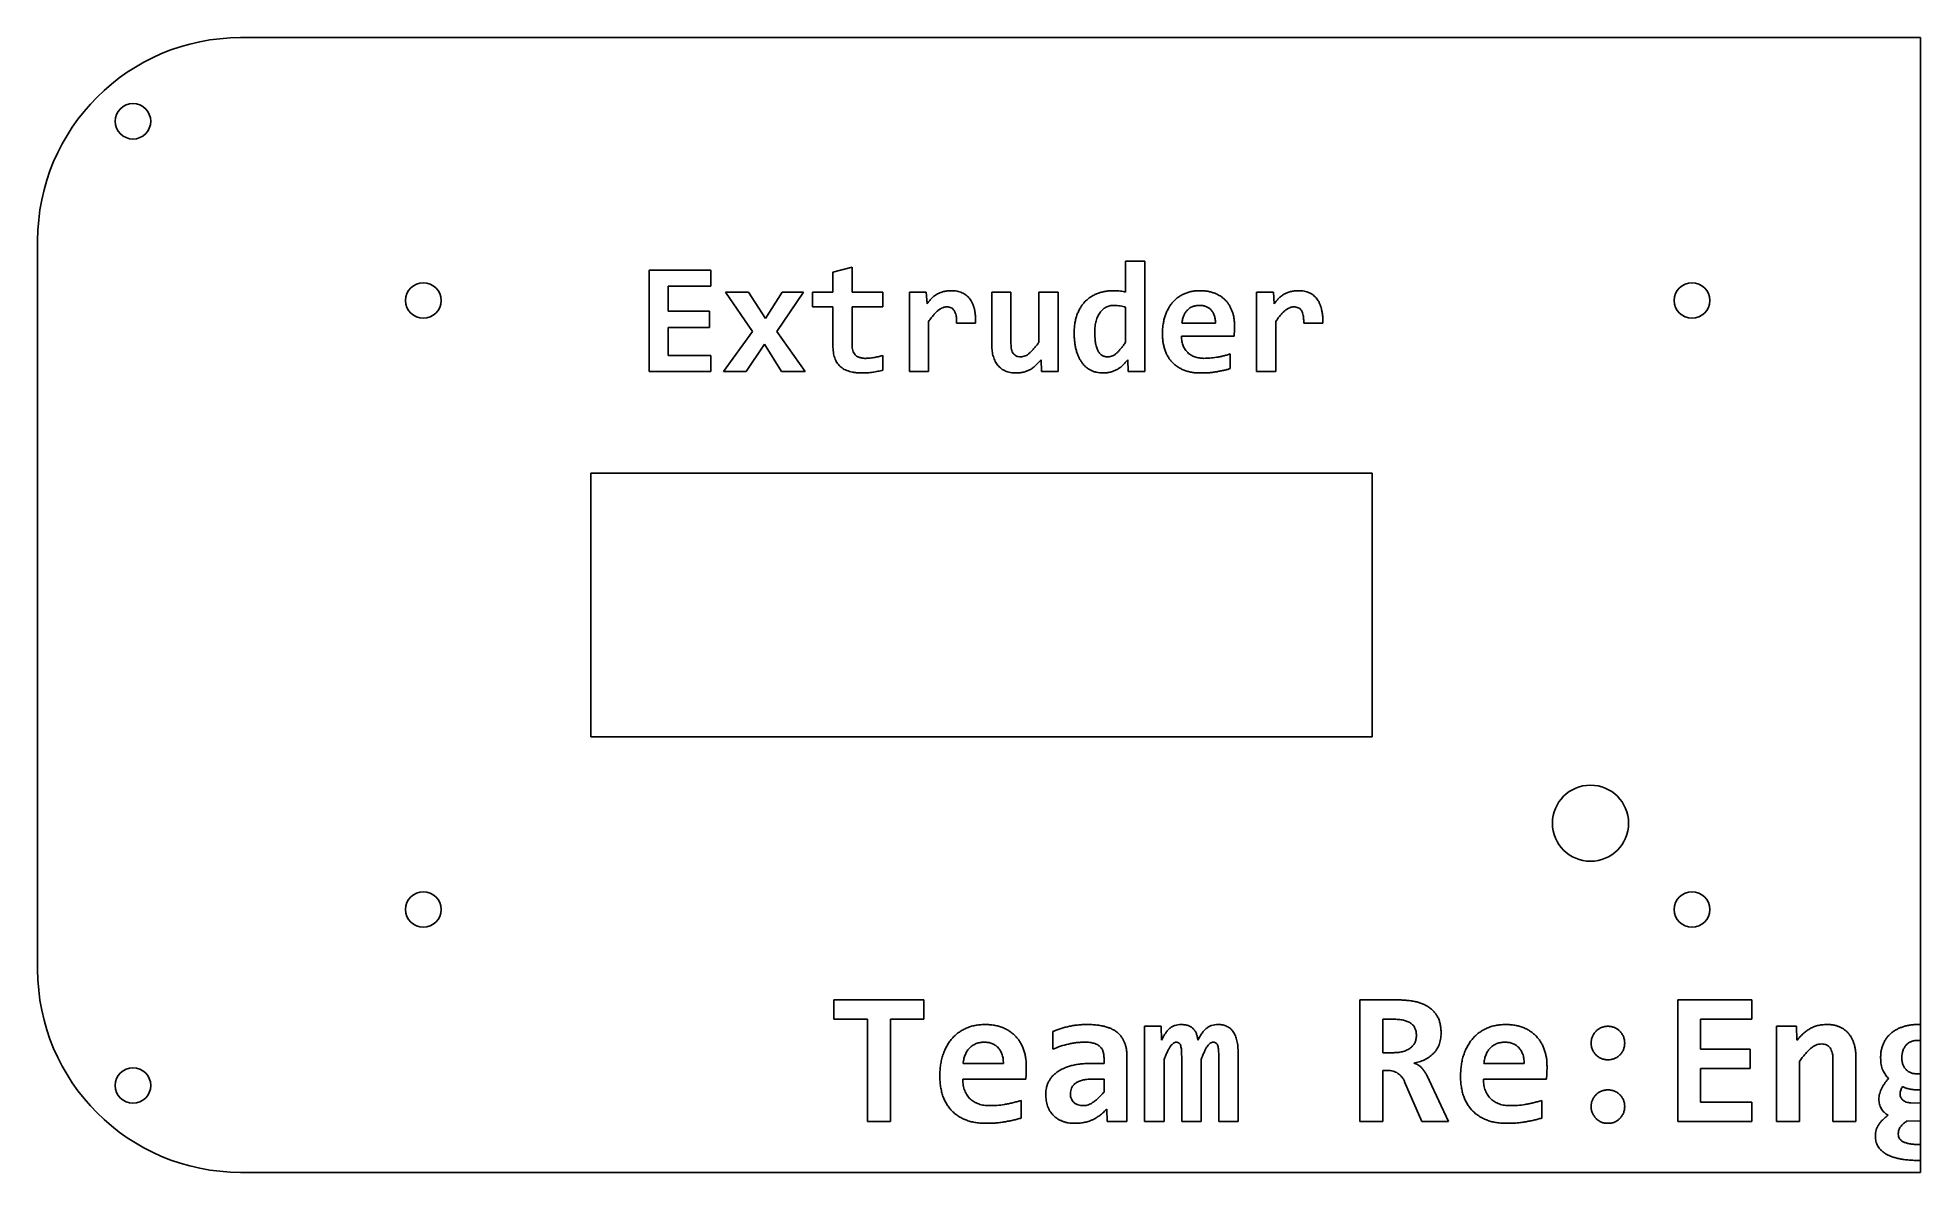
# Model space of a CAD drawing. Header units: millimetres. Extents: x -186 to 0, y -56 to 56.
import ezdxf

# ---------------------------------------------------------------- set-up
doc = ezdxf.new("R2010")
doc.units = ezdxf.units.MM

msp = doc.modelspace()

# ---------------------------------------------------------------- linework, layer by layer
at = {"color": 7, "linetype": 'Continuous', "lineweight": 25}
for p, q in [((0, 55.9), (-165.5, 55.9)), ((0, 55.9), (0, -55.9)), ((-185.5, 35.9), (-185.5, -35.9)), ((-78.3, 33.87), (-76.41, 33.87)), ((-78.3, 30.83), (-78.3, 33.87)), ((-76.41, 33.87), (-76.41, 23)), ((-125.25, 33), (-119.17, 33)), ((-125.25, 23), (-125.25, 33)), ((-119.17, 33), (-119.17, 31.41)), ((-107.14, 32.8), (-105.25, 33.29)), ((-107.14, 30.83), (-107.14, 32.8)), ((-105.25, 33.29), (-105.25, 30.83)), ((-123.37, 31.41), (-123.37, 28.94)), ((-119.17, 31.41), (-123.37, 31.41)), ((-117.72, 30.83), (-115.45, 30.83)), ((-115.07, 26.94), (-117.72, 30.83)), ((-115.45, 30.83), (-113.8, 28.22)), ((-113.8, 28.22), (-112.13, 30.83)), ((-110.04, 30.83), (-112.67, 26.96)), ((-112.13, 30.83), (-110.04, 30.83)), ((-109.17, 30.83), (-107.14, 30.83)), ((-109.17, 29.38), (-109.17, 30.83)), ((-105.25, 30.83), (-102.21, 30.83)), ((-102.21, 30.83), (-102.21, 29.38)), ((-99.6, 30.83), (-97.94, 30.83)), ((-99.6, 23), (-99.6, 30.83)), ((-97.94, 30.83), (-97.87, 29.67)), ((-91.49, 30.83), (-89.6, 30.83)), ((-91.49, 25.59), (-91.49, 30.83)), ((-89.6, 30.83), (-89.6, 25.74)), ((-86.85, 30.83), (-84.96, 30.83)), ((-86.85, 25.88), (-86.85, 30.83)), ((-84.96, 30.83), (-84.96, 23)), ((-65.4, 30.83), (-63.73, 30.83)), ((-65.4, 23), (-65.4, 30.83)), ((-63.73, 30.83), (-63.67, 29.67)), ((-123.37, 28.94), (-119.31, 28.94)), ((-119.31, 28.94), (-119.31, 27.35)), ((-107.14, 29.38), (-109.17, 29.38)), ((-107.14, 25.57), (-107.14, 29.38)), ((-105.25, 29.38), (-105.25, 25.67)), ((-102.21, 29.38), (-105.25, 29.38)), ((-97.72, 27.93), (-97.72, 23)), ((-78.3, 25.9), (-78.3, 29.33)), ((-63.51, 27.93), (-63.51, 23)), ((-123.37, 27.35), (-123.37, 24.59)), ((-119.31, 27.35), (-123.37, 27.35)), ((-117.93, 23), (-115.07, 26.94)), ((-112.67, 26.96), (-109.89, 23)), ((-93.08, 27.78), (-94.96, 27.78)), ((-67.62, 26.48), (-72.79, 26.48)), ((-72.76, 27.78), (-69.46, 27.78)), ((-58.88, 27.78), (-60.76, 27.78)), ((-123.37, 24.59), (-119.17, 24.59)), ((-119.17, 24.59), (-119.17, 23)), ((-113.88, 25.71), (-115.68, 23)), ((-112.21, 23), (-113.88, 25.71)), ((-102.21, 24.59), (-102.21, 23.14)), ((-86.6, 23), (-86.64, 24.15)), ((-78.04, 23), (-78.09, 24.15)), ((-68.01, 24.74), (-68.01, 23.29)), ((-119.17, 23), (-125.25, 23)), ((-115.68, 23), (-117.93, 23)), ((-109.89, 23), (-112.21, 23)), ((-97.72, 23), (-99.6, 23)), ((-84.96, 23), (-86.6, 23)), ((-76.41, 23), (-78.04, 23)), ((-63.51, 23), (-65.4, 23)), ((-54, 13), (-131, 13)), ((-131, 13), (-131, -13)), ((-54, -13), (-54, 13)), ((-131, -13), (-54, -13)), ((-107.04, -38.9), (-98.17, -38.9)), ((-107.04, -40.81), (-107.04, -38.9)), ((-98.17, -38.9), (-98.17, -40.81)), ((-55.22, -38.9), (-51.66, -38.9)), ((-55.22, -50.9), (-55.22, -38.9)), ((-23.91, -38.9), (-16.61, -38.9)), ((-23.91, -50.9), (-23.91, -38.9)), ((-16.61, -38.9), (-16.61, -40.81)), ((-103.74, -40.81), (-107.04, -40.81)), ((-103.74, -50.9), (-103.74, -40.81)), ((-101.48, -40.81), (-101.48, -50.9)), ((-98.17, -40.81), (-101.48, -40.81)), ((-85.48, -43.77), (-85.48, -42.03)), ((-76.43, -41.51), (-74.79, -41.51)), ((-76.43, -50.9), (-76.43, -41.51)), ((-74.79, -41.51), (-74.76, -42.88)), ((-52.96, -40.81), (-52.96, -44.12)), ((-51.94, -40.81), (-52.96, -40.81)), ((-21.65, -40.81), (-21.65, -43.77)), ((-16.61, -40.81), (-21.65, -40.81)), ((-14.17, -41.51), (-12.21, -41.51)), ((-14.17, -50.9), (-14.17, -41.51)), ((-12.21, -41.51), (-12.16, -42.89)), ((-78.17, -44.51), (-78.17, -50.9)), ((-72.78, -50.9), (-72.78, -44.48)), ((-69.13, -50.9), (-69.13, -44.48)), ((-67.22, -44.17), (-67.22, -50.9)), ((-52.96, -44.12), (-52.02, -44.12)), ((-21.65, -43.77), (-16.78, -43.77)), ((-16.78, -43.77), (-16.78, -45.68)), ((-94.31, -45.16), (-90.35, -45.16)), ((-81.64, -45.16), (-80.43, -45.16)), ((-80.43, -45.16), (-80.43, -44.61)), ((-74.52, -44.79), (-74.52, -50.9)), ((-70.87, -44.79), (-70.87, -50.9)), ((-52.96, -45.86), (-52.96, -50.9)), ((-52.51, -45.86), (-52.96, -45.86)), ((-43.01, -45.16), (-39.04, -45.16)), ((-21.65, -45.68), (-21.65, -48.99)), ((-16.78, -45.68), (-21.65, -45.68)), ((-11.91, -44.97), (-11.91, -50.9)), ((-8.61, -50.9), (-8.61, -44.79)), ((-6.35, -44.61), (-6.35, -50.9)), ((-88.14, -46.73), (-94.35, -46.73)), ((-80.43, -46.73), (-81.74, -46.73)), ((-80.43, -48), (-80.43, -46.73)), ((-49.13, -50.9), (-50.81, -46.98)), ((-48.39, -46.82), (-46.48, -50.9)), ((-36.84, -46.73), (-43.04, -46.73)), ((-88.61, -48.81), (-88.61, -50.55)), ((-80.11, -50.9), (-80.17, -49.66)), ((-37.3, -48.81), (-37.3, -50.55)), ((-21.65, -48.99), (-16.61, -48.99)), ((-16.61, -48.99), (-16.61, -50.9)), ((-0.95, -49.06), (0, -49.1)), ((-101.48, -50.9), (-103.74, -50.9)), ((-78.17, -50.9), (-80.11, -50.9)), ((-74.52, -50.9), (-76.43, -50.9)), ((-70.87, -50.9), (-72.78, -50.9)), ((-67.22, -50.9), (-69.13, -50.9)), ((-52.96, -50.9), (-55.22, -50.9)), ((-46.48, -50.9), (-49.13, -50.9)), ((-16.61, -50.9), (-23.91, -50.9)), ((-11.91, -50.9), (-14.17, -50.9)), ((-6.35, -50.9), (-8.61, -50.9)), ((0, -50.87), (-1.32, -50.84)), ((-165.5, -55.9), (0, -55.9))]:
    msp.add_line(p, q, dxfattribs=at)
for centre, radius in [((-176.11, 47.66), 1.75), ((-147.5, 30), 1.75), ((-22.5, 30), 1.75), ((-32.5, -21.5), 3.75), ((-147.5, -30), 1.75), ((-22.5, -30), 1.75), ((-176.11, -47.34), 1.75)]:
    msp.add_circle(centre, radius, dxfattribs=at)
for centre, start, end in [((-165.5, 35.9), 90, 180), ((-165.5, -35.9), 180, 270)]:
    msp.add_arc(centre, 20, start, end, dxfattribs=at)
for points, knots in [([(-97.87, 29.67), (-97.8, 29.76), (-97.67, 29.95), (-97.44, 30.21), (-97.19, 30.43), (-96.91, 30.62), (-96.59, 30.78), (-96.25, 30.89), (-95.87, 30.96), (-95.6, 30.97), (-95.47, 30.97)], [0, 0, 0, 0, 0.121853, 0.240635, 0.358368, 0.476412, 0.59741, 0.722998, 0.856592, 1, 1, 1, 1]), ([(-95.47, 30.97), (-95.37, 30.97), (-95.19, 30.96), (-94.92, 30.93), (-94.66, 30.86), (-94.43, 30.77), (-94.21, 30.66), (-94.01, 30.52), (-93.82, 30.36), (-93.66, 30.17), (-93.51, 29.96), (-93.39, 29.72), (-93.28, 29.45), (-93.2, 29.17), (-93.14, 28.85), (-93.1, 28.52), (-93.08, 28.16), (-93.08, 27.91), (-93.08, 27.78)], [0, 0, 0, 0, 0.062792, 0.122069, 0.179178, 0.234468, 0.288349, 0.342059, 0.395304, 0.449999, 0.506196, 0.56476, 0.626877, 0.692725, 0.762819, 0.837096, 0.915874, 1, 1, 1, 1]), ([(-83.37, 26.79), (-83.37, 26.96), (-83.36, 27.3), (-83.3, 27.78), (-83.21, 28.23), (-83.08, 28.64), (-82.91, 29.02), (-82.72, 29.37), (-82.5, 29.68), (-82.25, 29.96), (-81.97, 30.2), (-81.66, 30.41), (-81.33, 30.59), (-80.98, 30.73), (-80.61, 30.84), (-80.22, 30.92), (-79.81, 30.96), (-79.54, 30.97), (-79.4, 30.97)], [0, 0, 0, 0, 0.0795519, 0.1536847, 0.223579, 0.2892788, 0.3522797, 0.4121772, 0.4704026, 0.5274169, 0.5835101, 0.6396959, 0.6963054, 0.7540114, 0.8134111, 0.8737458, 0.9360055, 1, 1, 1, 1]), ([(-79.4, 30.97), (-79.3, 30.97), (-79.11, 30.97), (-78.82, 30.93), (-78.55, 30.9), (-78.38, 30.85), (-78.3, 30.83)], [0, 0, 0, 0, 0.2607835, 0.5248066, 0.7762394, 1, 1, 1, 1]), ([(-74.67, 26.76), (-74.67, 26.91), (-74.67, 27.21), (-74.61, 27.66), (-74.53, 28.08), (-74.42, 28.48), (-74.28, 28.85), (-74.1, 29.2), (-73.91, 29.52), (-73.68, 29.81), (-73.43, 30.08), (-73.15, 30.31), (-72.84, 30.51), (-72.51, 30.67), (-72.16, 30.81), (-71.79, 30.9), (-71.4, 30.96), (-71.13, 30.97), (-70.99, 30.97)], [0, 0, 0, 0, 0.073752, 0.144311, 0.212076, 0.277862, 0.341496, 0.403243, 0.462509, 0.521196, 0.578924, 0.636149, 0.69349, 0.75186, 0.811493, 0.872363, 0.934857, 1, 1, 1, 1]), ([(-70.99, 30.97), (-70.86, 30.97), (-70.6, 30.96), (-70.21, 30.92), (-69.86, 30.83), (-69.52, 30.72), (-69.22, 30.58), (-68.93, 30.42), (-68.68, 30.23), (-68.45, 30.01), (-68.24, 29.77), (-68.06, 29.51), (-67.92, 29.22), (-67.79, 28.92), (-67.69, 28.6), (-67.62, 28.26), (-67.58, 27.91), (-67.57, 27.66), (-67.57, 27.54)], [0, 0, 0, 0, 0.073662, 0.143673, 0.210279, 0.273961, 0.335767, 0.39506, 0.452951, 0.510288, 0.567474, 0.624934, 0.683386, 0.743283, 0.804635, 0.867567, 0.932552, 1, 1, 1, 1]), ([(-63.67, 29.67), (-63.6, 29.76), (-63.47, 29.95), (-63.24, 30.21), (-62.99, 30.43), (-62.7, 30.62), (-62.39, 30.78), (-62.04, 30.89), (-61.67, 30.96), (-61.4, 30.97), (-61.26, 30.97)], [0, 0, 0, 0, 0.121853, 0.240635, 0.358368, 0.476412, 0.59741, 0.722998, 0.856592, 1, 1, 1, 1]), ([(-61.26, 30.97), (-61.17, 30.97), (-60.98, 30.96), (-60.71, 30.93), (-60.46, 30.86), (-60.22, 30.77), (-60, 30.66), (-59.8, 30.52), (-59.62, 30.36), (-59.46, 30.17), (-59.31, 29.96), (-59.18, 29.72), (-59.08, 29.45), (-59, 29.17), (-58.94, 28.85), (-58.89, 28.52), (-58.87, 28.16), (-58.88, 27.91), (-58.88, 27.78)], [0, 0, 0, 0, 0.062792, 0.122069, 0.179178, 0.234468, 0.288349, 0.342059, 0.395304, 0.449999, 0.506196, 0.56476, 0.626877, 0.692725, 0.762819, 0.837096, 0.915874, 1, 1, 1, 1]), ([(-95.91, 29.38), (-95.98, 29.37), (-96.12, 29.36), (-96.34, 29.3), (-96.55, 29.19), (-96.77, 29.04), (-97, 28.83), (-97.23, 28.58), (-97.47, 28.28), (-97.63, 28.05), (-97.72, 27.93)], [0, 0, 0, 0, 0.08627, 0.177899, 0.277048, 0.386423, 0.510055, 0.65287, 0.815973, 1, 1, 1, 1]), ([(-94.96, 27.78), (-94.96, 27.85), (-94.96, 27.98), (-94.96, 28.17), (-94.98, 28.35), (-95.01, 28.55), (-95.07, 28.77), (-95.18, 29), (-95.32, 29.18), (-95.49, 29.29), (-95.69, 29.37), (-95.84, 29.37), (-95.91, 29.38)], [0, 0, 0, 0, 0.097678, 0.186789, 0.269775, 0.344769, 0.479105, 0.59623, 0.699162, 0.796509, 0.894269, 1, 1, 1, 1]), ([(-79.45, 29.52), (-79.53, 29.52), (-79.66, 29.52), (-79.87, 29.48), (-80.06, 29.42), (-80.24, 29.34), (-80.41, 29.24), (-80.56, 29.11), (-80.7, 28.97), (-80.83, 28.81), (-80.95, 28.63), (-81.05, 28.43), (-81.14, 28.21), (-81.21, 27.98), (-81.27, 27.72), (-81.31, 27.45), (-81.34, 27.17), (-81.34, 26.98), (-81.34, 26.88)], [0, 0, 0, 0, 0.0585296, 0.114035, 0.1687089, 0.2226889, 0.2765399, 0.3305307, 0.3854902, 0.4421025, 0.5005693, 0.5620245, 0.6264526, 0.6942946, 0.7656473, 0.8398656, 0.9178879, 1, 1, 1, 1]), ([(-78.3, 29.33), (-78.38, 29.36), (-78.55, 29.42), (-78.83, 29.47), (-79.14, 29.51), (-79.35, 29.52), (-79.45, 29.52)], [0, 0, 0, 0, 0.212049, 0.463387, 0.730771, 1, 1, 1, 1]), ([(-71.03, 29.52), (-71.09, 29.52), (-71.2, 29.52), (-71.37, 29.49), (-71.53, 29.46), (-71.68, 29.41), (-71.83, 29.34), (-71.97, 29.27), (-72.09, 29.17), (-72.25, 29.03), (-72.43, 28.82), (-72.59, 28.51), (-72.71, 28.17), (-72.74, 27.91), (-72.76, 27.78)], [0, 0, 0, 0, 0.064899, 0.126984, 0.186505, 0.245137, 0.303557, 0.360895, 0.4186, 0.477496, 0.597363, 0.720855, 0.854156, 1, 1, 1, 1]), ([(-69.46, 27.78), (-69.46, 27.85), (-69.46, 27.99), (-69.48, 28.19), (-69.52, 28.38), (-69.57, 28.55), (-69.64, 28.71), (-69.72, 28.86), (-69.81, 28.99), (-69.91, 29.1), (-70.02, 29.2), (-70.14, 29.29), (-70.28, 29.36), (-70.46, 29.44), (-70.71, 29.51), (-70.92, 29.52), (-71.03, 29.52)], [0, 0, 0, 0, 0.08106, 0.156523, 0.227963, 0.295953, 0.360921, 0.422402, 0.481806, 0.539191, 0.595372, 0.652196, 0.70796, 0.764528, 0.880201, 1, 1, 1, 1]), ([(-61.71, 29.38), (-61.78, 29.37), (-61.92, 29.36), (-62.13, 29.3), (-62.35, 29.19), (-62.57, 29.04), (-62.79, 28.83), (-63.03, 28.58), (-63.27, 28.28), (-63.43, 28.05), (-63.51, 27.93)], [0, 0, 0, 0, 0.08627, 0.177899, 0.277048, 0.386423, 0.510055, 0.65287, 0.815973, 1, 1, 1, 1]), ([(-60.76, 27.78), (-60.76, 27.85), (-60.76, 27.98), (-60.76, 28.17), (-60.78, 28.35), (-60.81, 28.55), (-60.86, 28.77), (-60.97, 29), (-61.11, 29.18), (-61.29, 29.29), (-61.49, 29.37), (-61.64, 29.37), (-61.71, 29.38)], [0, 0, 0, 0, 0.097678, 0.186789, 0.269775, 0.344769, 0.479105, 0.59623, 0.699162, 0.796509, 0.894269, 1, 1, 1, 1]), ([(-80.53, 22.86), (-80.64, 22.86), (-80.85, 22.87), (-81.17, 22.92), (-81.46, 23), (-81.74, 23.12), (-82, 23.28), (-82.23, 23.46), (-82.45, 23.67), (-82.64, 23.92), (-82.81, 24.19), (-82.95, 24.49), (-83.08, 24.81), (-83.19, 25.16), (-83.27, 25.54), (-83.33, 25.94), (-83.36, 26.35), (-83.37, 26.64), (-83.37, 26.79)], [0, 0, 0, 0, 0.0606265, 0.1186344, 0.1747917, 0.2299435, 0.2840568, 0.3383873, 0.3932139, 0.4492915, 0.5076142, 0.5682493, 0.6319254, 0.6990823, 0.7695996, 0.842956, 0.9195354, 1, 1, 1, 1]), ([(-81.34, 26.88), (-81.34, 26.77), (-81.34, 26.57), (-81.32, 26.28), (-81.3, 26.02), (-81.26, 25.77), (-81.21, 25.55), (-81.15, 25.35), (-81.09, 25.17), (-81.01, 25.02), (-80.92, 24.88), (-80.82, 24.76), (-80.72, 24.66), (-80.6, 24.58), (-80.47, 24.52), (-80.34, 24.48), (-80.19, 24.45), (-80.09, 24.45), (-80.04, 24.45)], [0, 0, 0, 0, 0.10124, 0.195274, 0.28155, 0.360912, 0.433714, 0.501025, 0.562328, 0.619413, 0.671906, 0.721403, 0.768132, 0.813094, 0.858384, 0.903852, 0.950765, 1, 1, 1, 1]), ([(-70.86, 22.86), (-71.01, 22.86), (-71.29, 22.86), (-71.7, 22.91), (-72.09, 22.99), (-72.46, 23.1), (-72.8, 23.24), (-73.11, 23.41), (-73.4, 23.62), (-73.66, 23.85), (-73.9, 24.11), (-74.1, 24.41), (-74.28, 24.73), (-74.42, 25.08), (-74.53, 25.46), (-74.62, 25.86), (-74.67, 26.3), (-74.67, 26.6), (-74.67, 26.76)], [0, 0, 0, 0, 0.070101, 0.136585, 0.200557, 0.261961, 0.321323, 0.378806, 0.43539, 0.491476, 0.547563, 0.604954, 0.663572, 0.724421, 0.788026, 0.854645, 0.925158, 1, 1, 1, 1]), ([(-72.79, 26.48), (-72.79, 26.39), (-72.79, 26.22), (-72.75, 25.98), (-72.71, 25.75), (-72.64, 25.54), (-72.55, 25.35), (-72.44, 25.17), (-72.32, 25.01), (-72.19, 24.86), (-72.03, 24.73), (-71.86, 24.62), (-71.68, 24.52), (-71.49, 24.44), (-71.28, 24.38), (-71.06, 24.34), (-70.83, 24.31), (-70.67, 24.31), (-70.59, 24.3)], [0, 0, 0, 0, 0.073706, 0.143432, 0.209456, 0.272798, 0.333225, 0.392293, 0.449542, 0.506226, 0.563065, 0.620411, 0.679097, 0.739091, 0.801228, 0.865095, 0.930814, 1, 1, 1, 1]), ([(-67.57, 27.54), (-67.57, 27.47), (-67.57, 27.3), (-67.58, 27.04), (-67.59, 26.76), (-67.61, 26.57), (-67.62, 26.48)], [0, 0, 0, 0, 0.204431, 0.4643541, 0.7414674, 1, 1, 1, 1]), ([(-104.2, 22.86), (-104.32, 22.86), (-104.56, 22.86), (-104.9, 22.89), (-105.22, 22.94), (-105.51, 23.01), (-105.78, 23.1), (-106.02, 23.21), (-106.24, 23.35), (-106.43, 23.5), (-106.61, 23.68), (-106.75, 23.88), (-106.88, 24.1), (-106.97, 24.35), (-107.05, 24.62), (-107.1, 24.91), (-107.13, 25.23), (-107.14, 25.45), (-107.14, 25.57)], [0, 0, 0, 0, 0.079876, 0.154654, 0.224079, 0.288598, 0.349171, 0.406587, 0.461787, 0.515113, 0.568123, 0.621428, 0.675815, 0.732762, 0.792786, 0.857548, 0.925987, 1, 1, 1, 1]), ([(-105.25, 25.67), (-105.25, 25.56), (-105.24, 25.36), (-105.19, 25.08), (-105.09, 24.84), (-104.98, 24.68), (-104.86, 24.56), (-104.76, 24.5), (-104.66, 24.43), (-104.53, 24.39), (-104.4, 24.35), (-104.24, 24.33), (-104.08, 24.31), (-103.97, 24.3), (-103.91, 24.3)], [0, 0, 0, 0, 0.143806, 0.271462, 0.385875, 0.492783, 0.5457, 0.599445, 0.655898, 0.71529, 0.779215, 0.847803, 0.921043, 1, 1, 1, 1]), ([(-103.91, 24.3), (-103.76, 24.31), (-103.46, 24.32), (-103.02, 24.39), (-102.6, 24.48), (-102.34, 24.56), (-102.21, 24.59)], [0, 0, 0, 0, 0.264198, 0.523022, 0.772113, 1, 1, 1, 1]), ([(-89.1, 22.86), (-89.19, 22.86), (-89.38, 22.86), (-89.65, 22.9), (-89.91, 22.96), (-90.14, 23.04), (-90.36, 23.15), (-90.55, 23.28), (-90.73, 23.43), (-90.89, 23.6), (-91.03, 23.8), (-91.15, 24), (-91.26, 24.23), (-91.34, 24.47), (-91.41, 24.73), (-91.45, 25.01), (-91.48, 25.29), (-91.48, 25.49), (-91.49, 25.59)], [0, 0, 0, 0, 0.0698007, 0.1363612, 0.1989709, 0.259264, 0.3177182, 0.3743803, 0.4309145, 0.4872564, 0.5438253, 0.6024109, 0.6621335, 0.7243106, 0.7889118, 0.856265, 0.9263762, 1, 1, 1, 1]), ([(-89.6, 25.74), (-89.6, 25.64), (-89.59, 25.45), (-89.55, 25.19), (-89.48, 24.96), (-89.38, 24.77), (-89.24, 24.63), (-89.07, 24.52), (-88.87, 24.46), (-88.73, 24.45), (-88.65, 24.45)], [0, 0, 0, 0, 0.164088, 0.308778, 0.437141, 0.552165, 0.65931, 0.764707, 0.8766, 1, 1, 1, 1]), ([(-86.64, 24.15), (-86.72, 24.06), (-86.88, 23.88), (-87.13, 23.62), (-87.4, 23.39), (-87.68, 23.2), (-87.99, 23.05), (-88.33, 22.94), (-88.7, 22.87), (-88.96, 22.86), (-89.1, 22.86)], [0, 0, 0, 0, 0.1288741, 0.2530833, 0.3721617, 0.4898219, 0.608362, 0.7308614, 0.8601999, 1, 1, 1, 1]), ([(-88.65, 24.45), (-88.57, 24.45), (-88.42, 24.46), (-88.19, 24.54), (-87.96, 24.66), (-87.75, 24.84), (-87.53, 25.05), (-87.31, 25.3), (-87.08, 25.58), (-86.93, 25.78), (-86.85, 25.88)], [0, 0, 0, 0, 0.097407, 0.196192, 0.301975, 0.416896, 0.543801, 0.684248, 0.835359, 1, 1, 1, 1]), ([(-78.09, 24.15), (-78.17, 24.06), (-78.33, 23.88), (-78.58, 23.62), (-78.85, 23.39), (-79.14, 23.2), (-79.45, 23.05), (-79.78, 22.94), (-80.14, 22.87), (-80.39, 22.86), (-80.53, 22.86)], [0, 0, 0, 0, 0.129865, 0.255585, 0.37679, 0.496675, 0.615417, 0.736614, 0.863069, 1, 1, 1, 1]), ([(-80.04, 24.45), (-79.97, 24.45), (-79.81, 24.46), (-79.59, 24.54), (-79.37, 24.66), (-79.16, 24.84), (-78.96, 25.05), (-78.74, 25.3), (-78.52, 25.58), (-78.37, 25.79), (-78.3, 25.9)], [0, 0, 0, 0, 0.096856, 0.195193, 0.299925, 0.413594, 0.539538, 0.6801, 0.833019, 1, 1, 1, 1]), ([(-70.59, 24.3), (-70.39, 24.31), (-69.98, 24.32), (-69.46, 24.39), (-69.03, 24.46), (-68.69, 24.54), (-68.35, 24.63), (-68.12, 24.7), (-68.01, 24.74)], [0, 0, 0, 0, 0.225924, 0.468073, 0.595837, 0.726477, 0.861281, 1, 1, 1, 1]), ([(-102.21, 23.14), (-102.38, 23.1), (-102.72, 23.02), (-103.22, 22.93), (-103.71, 22.87), (-104.04, 22.86), (-104.2, 22.86)], [0, 0, 0, 0, 0.258847, 0.516286, 0.765649, 1, 1, 1, 1]), ([(-68.01, 23.29), (-68.11, 23.26), (-68.33, 23.19), (-68.67, 23.11), (-69.02, 23.04), (-69.39, 22.97), (-69.76, 22.92), (-70.13, 22.88), (-70.5, 22.86), (-70.74, 22.86), (-70.86, 22.86)], [0, 0, 0, 0, 0.112347, 0.233911, 0.359963, 0.487879, 0.61748, 0.747959, 0.875652, 1, 1, 1, 1]), ([(-51.66, -38.9), (-51.49, -38.9), (-51.17, -38.91), (-50.7, -38.94), (-50.25, -38.99), (-49.83, -39.06), (-49.43, -39.16), (-49.07, -39.28), (-48.73, -39.44), (-48.42, -39.62), (-48.15, -39.83), (-47.9, -40.07), (-47.7, -40.34), (-47.52, -40.64), (-47.38, -40.98), (-47.29, -41.35), (-47.23, -41.75), (-47.22, -42.03), (-47.22, -42.18)], [0, 0, 0, 0, 0.078402, 0.15306, 0.224215, 0.291975, 0.356738, 0.418162, 0.476547, 0.532755, 0.587453, 0.641051, 0.694803, 0.749613, 0.806397, 0.866154, 0.930595, 1, 1, 1, 1]), ([(-96.61, -46.39), (-96.61, -46.21), (-96.6, -45.84), (-96.54, -45.31), (-96.44, -44.81), (-96.31, -44.33), (-96.13, -43.88), (-95.93, -43.46), (-95.69, -43.07), (-95.41, -42.72), (-95.11, -42.4), (-94.78, -42.13), (-94.41, -41.89), (-94.02, -41.69), (-93.59, -41.53), (-93.15, -41.42), (-92.68, -41.35), (-92.35, -41.34), (-92.19, -41.33)], [0, 0, 0, 0, 0.073752, 0.144311, 0.212076, 0.277862, 0.341496, 0.403243, 0.462509, 0.521196, 0.578924, 0.636149, 0.69349, 0.75186, 0.811493, 0.872363, 0.934857, 1, 1, 1, 1]), ([(-92.19, -41.33), (-92.03, -41.34), (-91.71, -41.35), (-91.26, -41.4), (-90.83, -41.5), (-90.43, -41.63), (-90.06, -41.8), (-89.72, -42), (-89.41, -42.23), (-89.14, -42.49), (-88.89, -42.77), (-88.68, -43.09), (-88.5, -43.43), (-88.35, -43.79), (-88.23, -44.18), (-88.15, -44.59), (-88.1, -45.01), (-88.09, -45.3), (-88.09, -45.45)], [0, 0, 0, 0, 0.073662, 0.143673, 0.210279, 0.273961, 0.335767, 0.39506, 0.452951, 0.510288, 0.567474, 0.624934, 0.683386, 0.743283, 0.804635, 0.867567, 0.932552, 1, 1, 1, 1]), ([(-85.48, -42.03), (-85.36, -41.98), (-85.13, -41.88), (-84.75, -41.75), (-84.35, -41.63), (-83.93, -41.53), (-83.49, -41.44), (-83.04, -41.38), (-82.58, -41.34), (-82.27, -41.34), (-82.11, -41.33)], [0, 0, 0, 0, 0.10883, 0.222866, 0.343406, 0.469536, 0.600027, 0.731675, 0.864827, 1, 1, 1, 1]), ([(-82.11, -41.33), (-81.95, -41.34), (-81.63, -41.34), (-81.16, -41.38), (-80.74, -41.44), (-80.34, -41.53), (-79.99, -41.64), (-79.66, -41.77), (-79.37, -41.93), (-79.11, -42.12), (-78.88, -42.33), (-78.69, -42.57), (-78.53, -42.83), (-78.4, -43.12), (-78.3, -43.43), (-78.22, -43.77), (-78.18, -44.13), (-78.18, -44.38), (-78.17, -44.51)], [0, 0, 0, 0, 0.08611, 0.165871, 0.240102, 0.308654, 0.37287, 0.432823, 0.490212, 0.544487, 0.597452, 0.649623, 0.702337, 0.756347, 0.812417, 0.871328, 0.933996, 1, 1, 1, 1]), ([(-74.76, -42.88), (-74.69, -42.75), (-74.57, -42.5), (-74.37, -42.18), (-74.16, -41.91), (-73.94, -41.69), (-73.7, -41.52), (-73.43, -41.41), (-73.15, -41.35), (-72.95, -41.34), (-72.84, -41.33)], [0, 0, 0, 0, 0.1650079, 0.3102169, 0.4393637, 0.5573529, 0.6662803, 0.7711854, 0.8805456, 1, 1, 1, 1]), ([(-72.84, -41.33), (-72.72, -41.34), (-72.49, -41.35), (-72.16, -41.42), (-71.88, -41.55), (-71.65, -41.73), (-71.46, -41.96), (-71.32, -42.23), (-71.23, -42.54), (-71.21, -42.76), (-71.19, -42.88)], [0, 0, 0, 0, 0.144906, 0.274794, 0.393133, 0.507545, 0.620955, 0.738326, 0.863684, 1, 1, 1, 1]), ([(-71.19, -42.88), (-71.12, -42.75), (-70.99, -42.51), (-70.77, -42.18), (-70.55, -41.91), (-70.32, -41.69), (-70.07, -41.52), (-69.81, -41.41), (-69.51, -41.35), (-69.31, -41.34), (-69.2, -41.33)], [0, 0, 0, 0, 0.165351, 0.310595, 0.439879, 0.557136, 0.665716, 0.771469, 0.881764, 1, 1, 1, 1]), ([(-69.2, -41.33), (-69.12, -41.34), (-68.96, -41.34), (-68.73, -41.37), (-68.52, -41.43), (-68.32, -41.51), (-68.14, -41.61), (-67.97, -41.73), (-67.83, -41.88), (-67.7, -42.05), (-67.58, -42.24), (-67.49, -42.46), (-67.4, -42.69), (-67.34, -42.94), (-67.28, -43.22), (-67.24, -43.52), (-67.22, -43.84), (-67.22, -44.06), (-67.22, -44.17)], [0, 0, 0, 0, 0.062149, 0.121369, 0.177094, 0.230642, 0.282839, 0.334579, 0.386776, 0.440868, 0.497184, 0.555822, 0.618887, 0.685322, 0.757027, 0.83284, 0.913742, 1, 1, 1, 1]), ([(-52.02, -44.12), (-51.85, -44.11), (-51.52, -44.1), (-51.13, -44.04), (-50.84, -43.96), (-50.64, -43.88), (-50.46, -43.79), (-50.3, -43.69), (-50.15, -43.58), (-50.02, -43.45), (-49.91, -43.31), (-49.82, -43.16), (-49.74, -42.99), (-49.69, -42.81), (-49.66, -42.62), (-49.65, -42.49), (-49.65, -42.42)], [0, 0, 0, 0, 0.1560494, 0.2989942, 0.3661691, 0.4294305, 0.4902275, 0.548656, 0.60536, 0.6604539, 0.7146932, 0.7689958, 0.8242889, 0.8806587, 0.9385735, 1, 1, 1, 1]), ([(-49.65, -42.42), (-49.65, -42.36), (-49.66, -42.22), (-49.68, -42.03), (-49.73, -41.85), (-49.79, -41.69), (-49.87, -41.54), (-49.97, -41.41), (-50.09, -41.29), (-50.23, -41.19), (-50.38, -41.1), (-50.55, -41.02), (-50.74, -40.96), (-50.94, -40.91), (-51.17, -40.86), (-51.41, -40.84), (-51.67, -40.82), (-51.85, -40.81), (-51.94, -40.81)], [0, 0, 0, 0, 0.064513, 0.12533, 0.182318, 0.236821, 0.288065, 0.340145, 0.391725, 0.443805, 0.498938, 0.55664, 0.618605, 0.685053, 0.755759, 0.831823, 0.913467, 1, 1, 1, 1]), ([(-47.22, -42.18), (-47.22, -42.29), (-47.23, -42.49), (-47.26, -42.79), (-47.33, -43.08), (-47.42, -43.34), (-47.53, -43.59), (-47.66, -43.82), (-47.82, -44.03), (-48, -44.22), (-48.19, -44.39), (-48.4, -44.55), (-48.62, -44.69), (-48.86, -44.82), (-49.11, -44.92), (-49.38, -45.01), (-49.65, -45.08), (-49.83, -45.11), (-49.92, -45.13)], [0, 0, 0, 0, 0.072209, 0.140584, 0.206397, 0.269575, 0.330557, 0.39052, 0.449593, 0.508948, 0.567888, 0.626839, 0.687232, 0.748177, 0.809792, 0.872188, 0.935303, 1, 1, 1, 1]), ([(-45.3, -46.39), (-45.3, -46.21), (-45.29, -45.84), (-45.23, -45.31), (-45.14, -44.81), (-45, -44.33), (-44.83, -43.88), (-44.62, -43.46), (-44.38, -43.07), (-44.11, -42.72), (-43.81, -42.4), (-43.47, -42.13), (-43.11, -41.89), (-42.71, -41.69), (-42.29, -41.53), (-41.84, -41.42), (-41.37, -41.35), (-41.05, -41.34), (-40.89, -41.33)], [0, 0, 0, 0, 0.073752, 0.144311, 0.212076, 0.277862, 0.341496, 0.403243, 0.462509, 0.521196, 0.578924, 0.636149, 0.69349, 0.75186, 0.811493, 0.872363, 0.934857, 1, 1, 1, 1]), ([(-40.89, -41.33), (-40.72, -41.34), (-40.41, -41.35), (-39.95, -41.4), (-39.52, -41.5), (-39.12, -41.63), (-38.75, -41.8), (-38.41, -42), (-38.11, -42.23), (-37.83, -42.49), (-37.59, -42.77), (-37.37, -43.09), (-37.19, -43.43), (-37.04, -43.79), (-36.93, -44.18), (-36.84, -44.59), (-36.79, -45.01), (-36.79, -45.3), (-36.78, -45.45)], [0, 0, 0, 0, 0.073662, 0.143673, 0.210279, 0.273961, 0.335767, 0.39506, 0.452951, 0.510288, 0.567474, 0.624934, 0.683386, 0.743283, 0.804635, 0.867567, 0.932552, 1, 1, 1, 1]), ([(-32.43, -43.16), (-32.43, -43.05), (-32.42, -42.83), (-32.32, -42.52), (-32.16, -42.23), (-31.96, -41.98), (-31.71, -41.78), (-31.43, -41.63), (-31.12, -41.53), (-30.89, -41.51), (-30.78, -41.51)], [0, 0, 0, 0, 0.128464, 0.2534312, 0.378631, 0.4992564, 0.6213567, 0.7442146, 0.8704931, 1, 1, 1, 1]), ([(-30.78, -41.51), (-30.67, -41.51), (-30.45, -41.53), (-30.13, -41.63), (-29.85, -41.78), (-29.6, -41.99), (-29.4, -42.23), (-29.25, -42.52), (-29.15, -42.83), (-29.14, -43.05), (-29.13, -43.16)], [0, 0, 0, 0, 0.130487, 0.256705, 0.380424, 0.501659, 0.622226, 0.74638, 0.871598, 1, 1, 1, 1]), ([(-12.16, -42.89), (-12.06, -42.78), (-11.88, -42.56), (-11.58, -42.25), (-11.25, -41.98), (-10.91, -41.75), (-10.53, -41.57), (-10.13, -41.43), (-9.68, -41.35), (-9.37, -41.34), (-9.2, -41.33)], [0, 0, 0, 0, 0.128056, 0.251902, 0.372331, 0.490953, 0.60985, 0.731001, 0.859048, 1, 1, 1, 1]), ([(-9.2, -41.33), (-9.09, -41.34), (-8.86, -41.34), (-8.54, -41.39), (-8.23, -41.46), (-7.96, -41.57), (-7.7, -41.69), (-7.46, -41.85), (-7.25, -42.03), (-7.06, -42.23), (-6.89, -42.46), (-6.74, -42.71), (-6.62, -42.98), (-6.52, -43.27), (-6.44, -43.58), (-6.39, -43.91), (-6.35, -44.26), (-6.35, -44.49), (-6.35, -44.61)], [0, 0, 0, 0, 0.070518, 0.136693, 0.199581, 0.259503, 0.317358, 0.374156, 0.429629, 0.486106, 0.543138, 0.600917, 0.661285, 0.723611, 0.788367, 0.855974, 0.9262, 1, 1, 1, 1]), ([(-3.91, -44.62), (-3.91, -44.49), (-3.91, -44.24), (-3.85, -43.88), (-3.77, -43.54), (-3.64, -43.22), (-3.49, -42.92), (-3.31, -42.65), (-3.11, -42.4), (-2.87, -42.18), (-2.62, -41.98), (-2.33, -41.81), (-2.03, -41.67), (-1.7, -41.55), (-1.36, -41.45), (-0.99, -41.38), (-0.62, -41.34), (-0.36, -41.34), (-0.23, -41.33)], [0, 0, 0, 0, 0.068438, 0.134125, 0.19655, 0.257773, 0.317622, 0.375733, 0.433326, 0.490671, 0.548798, 0.607766, 0.668492, 0.730915, 0.795254, 0.861348, 0.929629, 1, 1, 1, 1]), ([(-92.23, -43.07), (-92.3, -43.08), (-92.44, -43.08), (-92.64, -43.11), (-92.84, -43.15), (-93.02, -43.21), (-93.19, -43.29), (-93.36, -43.38), (-93.51, -43.49), (-93.7, -43.66), (-93.92, -43.92), (-94.11, -44.28), (-94.25, -44.7), (-94.29, -45), (-94.31, -45.16)], [0, 0, 0, 0, 0.064899, 0.126984, 0.186505, 0.245137, 0.303557, 0.360895, 0.4186, 0.477496, 0.597363, 0.720855, 0.854156, 1, 1, 1, 1]), ([(-90.35, -45.16), (-90.35, -45.07), (-90.35, -44.91), (-90.37, -44.67), (-90.42, -44.44), (-90.48, -44.24), (-90.57, -44.05), (-90.66, -43.87), (-90.77, -43.72), (-90.89, -43.58), (-91.03, -43.46), (-91.17, -43.35), (-91.33, -43.27), (-91.55, -43.17), (-91.86, -43.09), (-92.11, -43.08), (-92.23, -43.07)], [0, 0, 0, 0, 0.08106, 0.156523, 0.227963, 0.295953, 0.360921, 0.422402, 0.481806, 0.539191, 0.595372, 0.652196, 0.70796, 0.764528, 0.880201, 1, 1, 1, 1]), ([(-82.31, -43.07), (-82.45, -43.08), (-82.72, -43.08), (-83.13, -43.12), (-83.53, -43.17), (-84.06, -43.28), (-84.72, -43.46), (-85.23, -43.67), (-85.48, -43.77)], [0, 0, 0, 0, 0.1249317, 0.2502871, 0.3747435, 0.5004717, 0.7501366, 1, 1, 1, 1]), ([(-80.43, -44.61), (-80.44, -44.5), (-80.45, -44.28), (-80.52, -43.98), (-80.65, -43.7), (-80.82, -43.52), (-80.98, -43.39), (-81.12, -43.31), (-81.27, -43.24), (-81.44, -43.18), (-81.63, -43.13), (-81.84, -43.1), (-82.07, -43.07), (-82.23, -43.07), (-82.31, -43.07)], [0, 0, 0, 0, 0.120643, 0.232628, 0.338498, 0.443865, 0.49826, 0.555809, 0.617095, 0.68145, 0.751207, 0.827439, 0.909982, 1, 1, 1, 1]), ([(-73.33, -43.07), (-73.38, -43.08), (-73.47, -43.09), (-73.6, -43.18), (-73.74, -43.3), (-73.88, -43.48), (-74.03, -43.71), (-74.19, -44.01), (-74.36, -44.38), (-74.46, -44.64), (-74.52, -44.79)], [0, 0, 0, 0, 0.057683, 0.126908, 0.212399, 0.315883, 0.442087, 0.59788, 0.784088, 1, 1, 1, 1]), ([(-72.78, -44.48), (-72.78, -44.37), (-72.79, -44.17), (-72.8, -43.88), (-72.82, -43.64), (-72.87, -43.44), (-72.93, -43.27), (-73.03, -43.16), (-73.17, -43.08), (-73.28, -43.08), (-73.33, -43.07)], [0, 0, 0, 0, 0.1960221, 0.3648982, 0.5087784, 0.6291926, 0.729185, 0.8156392, 0.9011629, 1, 1, 1, 1]), ([(-69.68, -43.07), (-69.72, -43.08), (-69.83, -43.09), (-69.97, -43.17), (-70.11, -43.3), (-70.26, -43.48), (-70.4, -43.71), (-70.55, -44.01), (-70.71, -44.38), (-70.81, -44.64), (-70.87, -44.79)], [0, 0, 0, 0, 0.065798, 0.138851, 0.224592, 0.326442, 0.45028, 0.603069, 0.786762, 1, 1, 1, 1]), ([(-69.13, -44.48), (-69.13, -44.37), (-69.13, -44.17), (-69.15, -43.88), (-69.17, -43.64), (-69.21, -43.44), (-69.28, -43.27), (-69.38, -43.16), (-69.52, -43.08), (-69.62, -43.08), (-69.68, -43.07)], [0, 0, 0, 0, 0.1965097, 0.3658058, 0.510044, 0.6307577, 0.7309988, 0.8165991, 0.9009171, 1, 1, 1, 1]), ([(-40.93, -43.07), (-41, -43.08), (-41.14, -43.08), (-41.34, -43.11), (-41.53, -43.15), (-41.72, -43.21), (-41.89, -43.29), (-42.05, -43.38), (-42.21, -43.49), (-42.4, -43.66), (-42.61, -43.92), (-42.8, -44.28), (-42.94, -44.7), (-42.98, -45), (-43.01, -45.16)], [0, 0, 0, 0, 0.064899, 0.126984, 0.186505, 0.245137, 0.303557, 0.360895, 0.4186, 0.477496, 0.597363, 0.720855, 0.854156, 1, 1, 1, 1]), ([(-39.04, -45.16), (-39.04, -45.07), (-39.04, -44.91), (-39.07, -44.67), (-39.11, -44.44), (-39.18, -44.24), (-39.26, -44.05), (-39.36, -43.87), (-39.47, -43.72), (-39.59, -43.58), (-39.72, -43.46), (-39.87, -43.35), (-40.03, -43.27), (-40.25, -43.17), (-40.55, -43.09), (-40.8, -43.08), (-40.93, -43.07)], [0, 0, 0, 0, 0.0810605, 0.156523, 0.2279629, 0.2959529, 0.3609214, 0.4224023, 0.4818063, 0.5391913, 0.5953716, 0.6521958, 0.7079601, 0.7645276, 0.8802009, 1, 1, 1, 1]), ([(-30.78, -44.81), (-30.89, -44.81), (-31.12, -44.79), (-31.43, -44.7), (-31.71, -44.54), (-31.96, -44.34), (-32.16, -44.1), (-32.32, -43.82), (-32.42, -43.5), (-32.43, -43.27), (-32.43, -43.16)], [0, 0, 0, 0, 0.129341, 0.255149, 0.37785, 0.499132, 0.619603, 0.742807, 0.869617, 1, 1, 1, 1]), ([(-29.13, -43.16), (-29.14, -43.27), (-29.15, -43.5), (-29.25, -43.81), (-29.4, -44.1), (-29.6, -44.34), (-29.85, -44.54), (-30.13, -44.7), (-30.45, -44.79), (-30.67, -44.81), (-30.78, -44.81)], [0, 0, 0, 0, 0.130323, 0.257381, 0.37953, 0.499945, 0.620361, 0.743926, 0.869677, 1, 1, 1, 1]), ([(-9.74, -43.25), (-9.84, -43.25), (-10.02, -43.27), (-10.3, -43.36), (-10.57, -43.51), (-10.84, -43.71), (-11.09, -43.97), (-11.37, -44.26), (-11.64, -44.6), (-11.82, -44.84), (-11.91, -44.97)], [0, 0, 0, 0, 0.098183, 0.1974173, 0.3043052, 0.4191938, 0.5458826, 0.6840533, 0.8356401, 1, 1, 1, 1]), ([(-8.61, -44.79), (-8.61, -44.67), (-8.62, -44.44), (-8.67, -44.12), (-8.76, -43.86), (-8.88, -43.63), (-9.05, -43.46), (-9.25, -43.33), (-9.48, -43.26), (-9.65, -43.25), (-9.74, -43.25)], [0, 0, 0, 0, 0.166292, 0.311827, 0.440939, 0.554458, 0.66132, 0.767333, 0.877123, 1, 1, 1, 1]), ([(-0.27, -42.9), (-0.33, -42.9), (-0.46, -42.9), (-0.64, -42.93), (-0.8, -42.97), (-1, -43.05), (-1.23, -43.19), (-1.45, -43.4), (-1.62, -43.66), (-1.74, -43.95), (-1.81, -44.27), (-1.82, -44.49), (-1.83, -44.6)], [0, 0, 0, 0, 0.0733714, 0.1432755, 0.2093156, 0.272322, 0.3930094, 0.5092864, 0.6248825, 0.747405, 0.8718943, 1, 1, 1, 1]), ([(-88.09, -45.45), (-88.09, -45.54), (-88.09, -45.74), (-88.1, -46.05), (-88.11, -46.39), (-88.13, -46.62), (-88.14, -46.73)], [0, 0, 0, 0, 0.204431, 0.464354, 0.741467, 1, 1, 1, 1]), ([(-86.17, -48.2), (-86.17, -48.09), (-86.17, -47.88), (-86.11, -47.57), (-86.03, -47.27), (-85.9, -46.98), (-85.74, -46.71), (-85.55, -46.46), (-85.32, -46.23), (-85.05, -46.01), (-84.75, -45.82), (-84.41, -45.65), (-84.04, -45.51), (-83.63, -45.38), (-83.18, -45.28), (-82.7, -45.21), (-82.18, -45.17), (-81.83, -45.16), (-81.64, -45.16)], [0, 0, 0, 0, 0.0528959, 0.104278, 0.1545864, 0.2053005, 0.2562376, 0.3081805, 0.3609178, 0.416522, 0.4747797, 0.5365256, 0.6014866, 0.6711385, 0.7453415, 0.824762, 0.9094091, 1, 1, 1, 1]), ([(-50.81, -46.98), (-50.85, -46.89), (-50.93, -46.72), (-51.09, -46.49), (-51.27, -46.3), (-51.48, -46.14), (-51.71, -46.01), (-51.96, -45.92), (-52.23, -45.87), (-52.42, -45.86), (-52.51, -45.86)], [0, 0, 0, 0, 0.134922, 0.26218, 0.383882, 0.503067, 0.622461, 0.743137, 0.868809, 1, 1, 1, 1]), ([(-49.92, -45.13), (-49.85, -45.15), (-49.7, -45.19), (-49.5, -45.3), (-49.3, -45.44), (-49.11, -45.63), (-48.92, -45.86), (-48.74, -46.14), (-48.56, -46.46), (-48.45, -46.69), (-48.39, -46.82)], [0, 0, 0, 0, 0.094989, 0.193265, 0.297051, 0.4077, 0.530418, 0.670497, 0.82661, 1, 1, 1, 1]), ([(-36.78, -45.45), (-36.78, -45.54), (-36.78, -45.74), (-36.8, -46.05), (-36.81, -46.39), (-36.83, -46.62), (-36.84, -46.73)], [0, 0, 0, 0, 0.204431, 0.464354, 0.741467, 1, 1, 1, 1]), ([(-3.14, -46.66), (-3.19, -46.6), (-3.3, -46.48), (-3.45, -46.28), (-3.58, -46.06), (-3.7, -45.83), (-3.8, -45.57), (-3.87, -45.28), (-3.91, -44.96), (-3.91, -44.73), (-3.91, -44.62)], [0, 0, 0, 0, 0.107398, 0.216838, 0.329617, 0.446264, 0.569087, 0.701495, 0.844597, 1, 1, 1, 1]), ([(-1.83, -44.6), (-1.82, -44.72), (-1.81, -44.94), (-1.74, -45.26), (-1.6, -45.54), (-1.42, -45.78), (-1.19, -45.97), (-0.91, -46.11), (-0.59, -46.19), (-0.37, -46.2), (-0.25, -46.2)], [0, 0, 0, 0, 0.138167, 0.264558, 0.383972, 0.501232, 0.617995, 0.735953, 0.861833, 1, 1, 1, 1]), ([(-0.25, -46.2), (-0.19, -46.2), (-0.1, -46.2), (-0.02, -46.19), (0, -46.19)], [0, 0, 0, 0, 0.07435567, 0.09894582, 0.09894582, 0.09894582, 0.09894582]), ([(-92.03, -51.07), (-92.21, -51.07), (-92.55, -51.06), (-93.04, -51), (-93.51, -50.92), (-93.95, -50.78), (-94.36, -50.61), (-94.74, -50.4), (-95.08, -50.16), (-95.4, -49.88), (-95.68, -49.57), (-95.92, -49.21), (-96.13, -48.83), (-96.31, -48.41), (-96.44, -47.95), (-96.54, -47.46), (-96.6, -46.94), (-96.61, -46.58), (-96.61, -46.39)], [0, 0, 0, 0, 0.070101, 0.136585, 0.200557, 0.261961, 0.321323, 0.378806, 0.43539, 0.491476, 0.547563, 0.604954, 0.663572, 0.724421, 0.788026, 0.854645, 0.925158, 1, 1, 1, 1]), ([(-94.35, -46.73), (-94.35, -46.83), (-94.34, -47.03), (-94.3, -47.32), (-94.25, -47.6), (-94.16, -47.85), (-94.06, -48.08), (-93.93, -48.3), (-93.79, -48.49), (-93.62, -48.67), (-93.44, -48.82), (-93.24, -48.96), (-93.02, -49.07), (-92.78, -49.17), (-92.53, -49.25), (-92.27, -49.29), (-91.99, -49.33), (-91.8, -49.33), (-91.71, -49.33)], [0, 0, 0, 0, 0.0737057, 0.1434323, 0.209456, 0.2727978, 0.3332251, 0.3922934, 0.4495418, 0.5062259, 0.5630645, 0.6204113, 0.6790966, 0.7390906, 0.801228, 0.8650949, 0.9308144, 1, 1, 1, 1]), ([(-83.29, -51.07), (-83.41, -51.07), (-83.63, -51.07), (-83.95, -51.03), (-84.26, -50.96), (-84.54, -50.87), (-84.79, -50.75), (-85.03, -50.62), (-85.25, -50.46), (-85.44, -50.28), (-85.61, -50.08), (-85.76, -49.87), (-85.89, -49.63), (-86, -49.37), (-86.08, -49.1), (-86.13, -48.81), (-86.17, -48.51), (-86.17, -48.3), (-86.17, -48.2)], [0, 0, 0, 0, 0.074301, 0.144903, 0.211243, 0.275155, 0.336599, 0.395214, 0.452962, 0.509681, 0.566498, 0.623217, 0.681205, 0.74117, 0.803252, 0.866346, 0.932198, 1, 1, 1, 1]), ([(-81.74, -46.73), (-81.83, -46.73), (-82, -46.73), (-82.24, -46.75), (-82.46, -46.79), (-82.66, -46.84), (-82.85, -46.9), (-83.01, -46.97), (-83.15, -47.05), (-83.32, -47.17), (-83.49, -47.35), (-83.64, -47.59), (-83.72, -47.87), (-83.73, -48.05), (-83.74, -48.15)], [0, 0, 0, 0, 0.094556, 0.182446, 0.263371, 0.338347, 0.406838, 0.471612, 0.531568, 0.588677, 0.695206, 0.797184, 0.897142, 1, 1, 1, 1]), ([(-83.74, -48.15), (-83.74, -48.24), (-83.73, -48.41), (-83.66, -48.66), (-83.55, -48.87), (-83.39, -49.04), (-83.2, -49.17), (-82.97, -49.27), (-82.71, -49.33), (-82.53, -49.33), (-82.43, -49.33)], [0, 0, 0, 0, 0.135837, 0.259345, 0.375082, 0.488208, 0.605018, 0.725741, 0.856158, 1, 1, 1, 1]), ([(-82.43, -49.33), (-82.35, -49.33), (-82.2, -49.32), (-81.96, -49.25), (-81.73, -49.14), (-81.49, -48.99), (-81.24, -48.79), (-80.98, -48.56), (-80.71, -48.3), (-80.53, -48.1), (-80.43, -48)], [0, 0, 0, 0, 0.091915, 0.189274, 0.294369, 0.409347, 0.536575, 0.677187, 0.831525, 1, 1, 1, 1]), ([(-40.73, -51.07), (-40.9, -51.07), (-41.24, -51.06), (-41.74, -51), (-42.21, -50.92), (-42.64, -50.78), (-43.05, -50.61), (-43.43, -50.4), (-43.78, -50.16), (-44.09, -49.88), (-44.37, -49.57), (-44.62, -49.21), (-44.83, -48.83), (-45, -48.41), (-45.14, -47.95), (-45.23, -47.46), (-45.3, -46.94), (-45.3, -46.58), (-45.3, -46.39)], [0, 0, 0, 0, 0.070101, 0.136585, 0.200557, 0.261961, 0.321323, 0.378806, 0.43539, 0.491476, 0.547563, 0.604954, 0.663572, 0.724421, 0.788026, 0.854645, 0.925158, 1, 1, 1, 1]), ([(-43.04, -46.73), (-43.04, -46.83), (-43.04, -47.03), (-43, -47.32), (-42.94, -47.6), (-42.86, -47.85), (-42.75, -48.08), (-42.63, -48.3), (-42.48, -48.49), (-42.32, -48.67), (-42.14, -48.82), (-41.93, -48.96), (-41.72, -49.07), (-41.48, -49.17), (-41.23, -49.25), (-40.97, -49.29), (-40.69, -49.33), (-40.5, -49.33), (-40.4, -49.33)], [0, 0, 0, 0, 0.0737057, 0.1434323, 0.209456, 0.2727978, 0.3332251, 0.3922934, 0.4495418, 0.5062259, 0.5630645, 0.6204113, 0.6790966, 0.7390906, 0.801228, 0.8650949, 0.9308144, 1, 1, 1, 1]), ([(-32.43, -49.41), (-32.43, -49.3), (-32.42, -49.08), (-32.32, -48.77), (-32.16, -48.49), (-31.96, -48.24), (-31.71, -48.04), (-31.43, -47.89), (-31.12, -47.79), (-30.89, -47.78), (-30.78, -47.77)], [0, 0, 0, 0, 0.128732, 0.253959, 0.378498, 0.499375, 0.621066, 0.743682, 0.870223, 1, 1, 1, 1]), ([(-30.78, -47.77), (-30.67, -47.78), (-30.45, -47.79), (-30.13, -47.89), (-29.85, -48.04), (-29.6, -48.24), (-29.4, -48.49), (-29.25, -48.77), (-29.15, -49.08), (-29.14, -49.3), (-29.13, -49.41)], [0, 0, 0, 0, 0.13076, 0.257241, 0.380726, 0.501545, 0.622365, 0.745849, 0.871329, 1, 1, 1, 1]), ([(-4.09, -48.72), (-4.08, -48.62), (-4.08, -48.42), (-4.01, -48.13), (-3.92, -47.86), (-3.8, -47.6), (-3.66, -47.35), (-3.5, -47.11), (-3.32, -46.88), (-3.2, -46.73), (-3.14, -46.66)], [0, 0, 0, 0, 0.132358, 0.257776, 0.381637, 0.503546, 0.626076, 0.74929, 0.874386, 1, 1, 1, 1]), ([(-1.75, -47.45), (-1.79, -47.5), (-1.85, -47.61), (-1.94, -47.8), (-1.99, -48), (-2, -48.15), (-2, -48.23)], [0, 0, 0, 0, 0.230282, 0.470657, 0.723996, 1, 1, 1, 1]), ([(-2, -48.23), (-2, -48.28), (-1.99, -48.38), (-1.93, -48.53), (-1.84, -48.67), (-1.72, -48.8), (-1.56, -48.9), (-1.38, -48.99), (-1.17, -49.04), (-1.02, -49.05), (-0.95, -49.06)], [0, 0, 0, 0, 0.101935, 0.208918, 0.320601, 0.438911, 0.564861, 0.699715, 0.844679, 1, 1, 1, 1]), ([(-0.26, -47.77), (-0.41, -47.76), (-0.71, -47.76), (-1.07, -47.7), (-1.32, -47.63), (-1.49, -47.57), (-1.63, -47.51), (-1.71, -47.47), (-1.75, -47.45)], [0, 0, 0, 0, 0.297733, 0.575961, 0.703563, 0.816498, 0.914211, 1, 1, 1, 1]), ([(-91.71, -49.33), (-91.47, -49.33), (-90.98, -49.32), (-90.35, -49.24), (-89.84, -49.14), (-89.43, -49.05), (-89.02, -48.94), (-88.75, -48.86), (-88.61, -48.81)], [0, 0, 0, 0, 0.2259236, 0.4680728, 0.5958373, 0.7264771, 0.8612806, 1, 1, 1, 1]), ([(-80.17, -49.66), (-80.27, -49.76), (-80.46, -49.96), (-80.77, -50.23), (-81.11, -50.48), (-81.48, -50.69), (-81.88, -50.85), (-82.31, -50.98), (-82.79, -51.06), (-83.12, -51.07), (-83.29, -51.07)], [0, 0, 0, 0, 0.117844, 0.2348844, 0.351483, 0.4704627, 0.5919831, 0.7200541, 0.854646, 1, 1, 1, 1]), ([(-40.4, -49.33), (-40.16, -49.33), (-39.67, -49.32), (-39.05, -49.24), (-38.53, -49.14), (-38.13, -49.05), (-37.72, -48.94), (-37.44, -48.86), (-37.3, -48.81)], [0, 0, 0, 0, 0.2259236, 0.4680728, 0.5958373, 0.7264771, 0.8612806, 1, 1, 1, 1]), ([(-30.78, -51.07), (-30.89, -51.07), (-31.12, -51.06), (-31.43, -50.96), (-31.71, -50.8), (-31.96, -50.6), (-32.16, -50.35), (-32.32, -50.07), (-32.42, -49.75), (-32.43, -49.53), (-32.43, -49.41)], [0, 0, 0, 0, 0.129053, 0.254581, 0.377511, 0.498523, 0.619535, 0.74338, 0.869907, 1, 1, 1, 1]), ([(-29.13, -49.41), (-29.14, -49.53), (-29.15, -49.75), (-29.25, -50.07), (-29.4, -50.35), (-29.6, -50.6), (-29.85, -50.8), (-30.13, -50.96), (-30.45, -51.06), (-30.67, -51.07), (-30.78, -51.07)], [0, 0, 0, 0, 0.130033, 0.256807, 0.379605, 0.500562, 0.620709, 0.744497, 0.869967, 1, 1, 1, 1]), ([(-3.18, -50.28), (-3.25, -50.23), (-3.39, -50.14), (-3.57, -49.98), (-3.73, -49.8), (-3.86, -49.61), (-3.96, -49.4), (-4.03, -49.18), (-4.08, -48.95), (-4.08, -48.8), (-4.09, -48.72)], [0, 0, 0, 0, 0.13404, 0.260795, 0.387549, 0.51159, 0.634832, 0.756638, 0.877165, 1, 1, 1, 1]), ([(-88.61, -50.55), (-88.73, -50.59), (-88.99, -50.67), (-89.4, -50.77), (-89.83, -50.85), (-90.26, -50.93), (-90.71, -51), (-91.15, -51.04), (-91.6, -51.07), (-91.89, -51.07), (-92.03, -51.07)], [0, 0, 0, 0, 0.112347, 0.233911, 0.359963, 0.487879, 0.61748, 0.747959, 0.875652, 1, 1, 1, 1]), ([(-37.3, -50.55), (-37.43, -50.59), (-37.69, -50.67), (-38.09, -50.77), (-38.52, -50.85), (-38.96, -50.93), (-39.4, -51), (-39.85, -51.04), (-40.29, -51.07), (-40.58, -51.07), (-40.73, -51.07)], [0, 0, 0, 0, 0.112347, 0.233911, 0.359963, 0.487879, 0.61748, 0.747959, 0.875652, 1, 1, 1, 1]), ([(-4.43, -52.34), (-4.43, -52.24), (-4.43, -52.04), (-4.37, -51.75), (-4.27, -51.48), (-4.13, -51.23), (-3.95, -50.98), (-3.73, -50.74), (-3.48, -50.5), (-3.28, -50.35), (-3.18, -50.28)], [0, 0, 0, 0, 0.122352, 0.235954, 0.348781, 0.462891, 0.583745, 0.71002, 0.848437, 1, 1, 1, 1]), ([(-1.32, -50.84), (-1.4, -50.9), (-1.55, -51), (-1.74, -51.17), (-1.9, -51.33), (-2.02, -51.48), (-2.1, -51.64), (-2.15, -51.81), (-2.17, -51.97), (-2.17, -52.09), (-2.17, -52.14)], [0, 0, 0, 0, 0.179361, 0.33449, 0.466957, 0.585287, 0.691274, 0.793502, 0.893818, 1, 1, 1, 1]), ([(-0.2, -54.73), (-0.38, -54.72), (-0.73, -54.72), (-1.23, -54.69), (-1.69, -54.63), (-2.11, -54.56), (-2.49, -54.46), (-2.84, -54.34), (-3.16, -54.22), (-3.43, -54.07), (-3.67, -53.9), (-3.88, -53.72), (-4.06, -53.52), (-4.19, -53.31), (-4.3, -53.08), (-4.38, -52.84), (-4.42, -52.59), (-4.43, -52.43), (-4.43, -52.34)], [0, 0, 0, 0, 0.099307, 0.191268, 0.276664, 0.355646, 0.428618, 0.495694, 0.558182, 0.61585, 0.669543, 0.719972, 0.768278, 0.815009, 0.860995, 0.906347, 0.952768, 1, 1, 1, 1]), ([(-2.17, -52.14), (-2.17, -52.23), (-2.16, -52.39), (-2.05, -52.61), (-1.87, -52.79), (-1.62, -52.93), (-1.32, -53.03), (-0.96, -53.11), (-0.55, -53.15), (-0.26, -53.16), (-0.11, -53.16)], [0, 0, 0, 0, 0.0965718, 0.1878997, 0.2826742, 0.390477, 0.514969, 0.6574488, 0.8180112, 1, 1, 1, 1])]:
    msp.add_open_spline(points, degree=3, knots=knots, dxfattribs=at)
for points in [[(-0.23, -41.33), (-0.15, -41.34), (-0.08, -41.34), (0, -41.34)], [(0, -42.92), (-0.09, -42.91), (-0.18, -42.9), (-0.27, -42.9)], [(0, -47.76), (-0.09, -47.77), (-0.17, -47.77), (-0.26, -47.77)], [(-0.11, -53.16), (-0.07, -53.16), (-0.04, -53.16), (0, -53.16)], [(0, -54.72), (-0.07, -54.72), (-0.14, -54.72), (-0.2, -54.73)]]:
    msp.add_open_spline(points, degree=3, dxfattribs=at)

doc.saveas('drawing.dxf')
